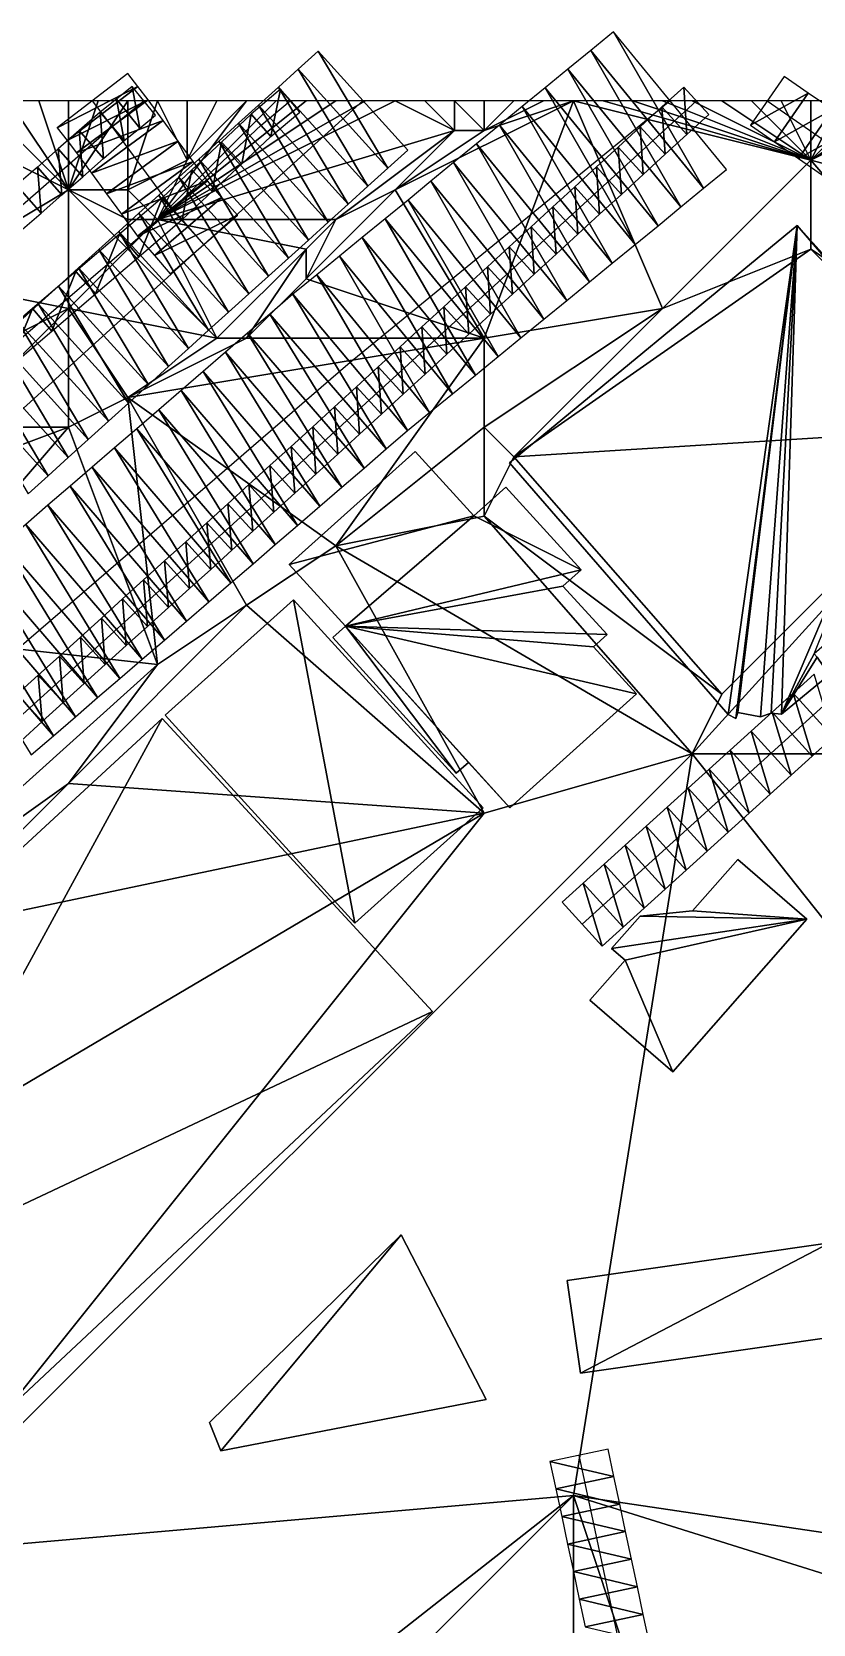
# Model space of a CAD drawing. Header units: metres. Extents: x -1103 to 901, y -902 to 905.
# Drawn here: x -788.5 to -735.9, y 797.3 to 904.6 of the extents above; entities that cross this region are included whole.
import ezdxf

# ---------------------------------------------------------------- set-up
doc = ezdxf.new("R2010")
doc.units = ezdxf.units.M
for name, color, linetype in [('OSM_BUILDING_FOOTPRINTS', 7, 'CONTINUOUS'), ('OSM_BUILDING_ROOFS', 1, 'CONTINUOUS'), ('OSM_BUILDING_WALLS', 8, 'CONTINUOUS'), ('OSM_PATH_AXES', 30, 'CONTINUOUS'), ('OSM_PATH_SURFACE', 30, 'CONTINUOUS'), ('OSM_ROAD_AXES', 2, 'CONTINUOUS'), ('OSM_ROAD_SURFACE', 9, 'CONTINUOUS'), ('OSM_TERRAIN', 3, 'CONTINUOUS'), ('OSM_WATER_SURFACE', 5, 'CONTINUOUS'), ('OSM_WATERWAYS', 5, 'CONTINUOUS')]:
    doc.layers.add(name, color=color, linetype=linetype)

msp = doc.modelspace()

# ---------------------------------------------------------------- linework, layer by layer
at = {"layer": 'OSM_BUILDING_FOOTPRINTS'}
for points in [[(-756.3, 875.61, 11.32), (-736.92, 891.59, 11.32), (-734.4, 888.79, 11.32), (-732.92, 888.54, 11.32), (-727.36, 882.17, 11.32), (-728.25, 881.49, 11.32), (-724.26, 877.15, 11.32), (-724.5, 876.71, 11.32), (-724.77, 870.24, 11.32), (-727.67, 867.31, 11.32), (-727.81, 867.57, 11.32), (-730.48, 865.39, 11.32), (-731.15, 866.37, 11.32), (-731.34, 866.59, 11.32), (-735.78, 862.72, 11.32), (-735.59, 862.5, 11.32), (-734.77, 861.31, 11.32), (-737.98, 858.66, 11.32), (-738.68, 858.74, 11.32), (-739.39, 858.48, 11.32), (-740.93, 858.78, 11.32), (-741.05, 858.38, 11.32), (-741.58, 858.64, 11.32), (-756.3, 875.61, 11.32)], [(-767.35, 864.6, 11.64), (-771.13, 868.75, 11.64), (-762.65, 876.36, 11.64), (-758.7, 872.02, 11.64), (-756.55, 873.95, 11.64), (-751.48, 868.39, 11.64), (-752.7, 867.28, 11.64), (-749.73, 864.03, 11.64), (-750.65, 863.2, 11.64), (-747.75, 860.03, 11.64), (-756.28, 852.34, 11.64), (-759.07, 855.4, 11.64), (-759.88, 854.68, 11.64), (-768.2, 863.82, 11.64), (-767.35, 864.6, 11.64)], [(-779.48, 858.6, 12.37), (-770.84, 866.37, 12.37), (-758.08, 852.34, 12.37), (-766.71, 844.58, 12.37), (-779.48, 858.6, 12.37)], [(-800.73, 812.29, 12.24), (-800.45, 820.25, 12.24), (-800.45, 828.08, 12.24), (-800.21, 835.28, 12.24), (-799.56, 838.39, 12.24), (-798.06, 841.42, 12.24), (-779.69, 858.37, 12.24), (-761.49, 838.62, 12.24), (-795.51, 806.74, 12.24), (-800.73, 812.29, 12.24)], [(-750.88, 839.39, 11.99), (-748.52, 842.08, 11.99), (-749.43, 842.87, 11.99), (-747.51, 845.06, 11.99), (-743.97, 845.41, 11.99), (-740.92, 848.87, 11.99), (-736.27, 844.84, 11.99), (-745.3, 834.55, 11.99), (-750.88, 839.39, 11.99)], [(-776.5, 810.93, 12), (-763.59, 823.57, 12), (-757.88, 812.49, 12), (-775.74, 809.01, 12), (-776.5, 810.93, 12)], [(-752.42, 820.49, 12), (-734.74, 823.03, 12), (-733.84, 816.79, 12), (-751.51, 814.26, 12), (-752.42, 820.49, 12)]]:
    msp.add_polyline3d(points, close=True, dxfattribs=at)
at = {"layer": 'OSM_BUILDING_ROOFS'}
for points in [[(-736.92, 891.59, 29.32), (-756.3, 875.61, 29.32), (-741.58, 858.64, 29.32)], [(-736.92, 891.59, 29.32), (-741.58, 858.64, 29.32), (-741.05, 858.38, 29.32)], [(-736.92, 891.59, 29.32), (-741.05, 858.38, 29.32), (-740.93, 858.78, 29.32)], [(-736.92, 891.59, 29.32), (-740.93, 858.78, 29.32), (-739.39, 858.48, 29.32)], [(-736.92, 891.59, 29.32), (-739.39, 858.48, 29.32), (-738.68, 858.74, 29.32)], [(-736.92, 891.59, 29.32), (-738.68, 858.74, 29.32), (-737.98, 858.66, 29.32)], [(-728.25, 881.49, 29.32), (-736.92, 891.59, 29.32), (-737.98, 858.66, 29.32)], [(-728.25, 881.49, 29.32), (-734.4, 888.79, 29.32), (-736.92, 891.59, 29.32)], [(-728.25, 881.49, 29.32), (-737.98, 858.66, 29.32), (-735.78, 862.72, 29.32)], [(-758.7, 872.02, 20.04), (-762.65, 876.36, 20.04), (-771.13, 868.75, 20.04)], [(-751.48, 868.39, 20.04), (-756.55, 873.95, 20.04), (-758.7, 872.02, 20.04)], [(-758.7, 872.02, 20.04), (-771.13, 868.75, 20.04), (-767.35, 864.6, 20.04)], [(-758.7, 872.02, 20.04), (-767.35, 864.6, 20.04), (-751.48, 868.39, 20.04)], [(-767.35, 864.6, 20.04), (-752.7, 867.28, 20.04), (-751.48, 868.39, 20.04)], [(-767.35, 864.6, 20.04), (-749.73, 864.03, 20.04), (-752.7, 867.28, 20.04)], [(-770.84, 866.37, 17.57), (-779.48, 858.6, 17.57), (-766.71, 844.58, 17.57)], [(-770.84, 866.37, 17.57), (-766.71, 844.58, 17.57), (-758.08, 852.34, 17.57)], [(-767.35, 864.6, 20.04), (-768.2, 863.82, 20.04), (-759.88, 854.68, 20.04)], [(-767.35, 864.6, 20.04), (-759.88, 854.68, 20.04), (-759.07, 855.4, 20.04)], [(-767.35, 864.6, 20.04), (-759.07, 855.4, 20.04), (-756.28, 852.34, 20.04)], [(-767.35, 864.6, 20.04), (-756.28, 852.34, 20.04), (-747.75, 860.03, 20.04)], [(-767.35, 864.6, 20.04), (-747.75, 860.03, 20.04), (-750.65, 863.2, 20.04)], [(-767.35, 864.6, 20.04), (-750.65, 863.2, 20.04), (-749.73, 864.03, 20.04)], [(-737.98, 858.66, 29.32), (-735.59, 862.5, 29.32), (-735.78, 862.72, 29.32)], [(-737.98, 858.66, 29.32), (-734.77, 861.31, 29.32), (-735.59, 862.5, 29.32)], [(-800.45, 820.25, 36.64), (-761.49, 838.62, 36.64), (-779.69, 858.37, 36.64)], [(-800.45, 820.25, 36.64), (-779.69, 858.37, 36.64), (-798.06, 841.42, 36.64)], [(-736.27, 844.84, 17.19), (-740.92, 848.87, 17.19), (-743.97, 845.41, 17.19)], [(-736.27, 844.84, 17.19), (-747.51, 845.06, 17.19), (-749.43, 842.87, 17.19)], [(-736.27, 844.84, 17.19), (-749.43, 842.87, 17.19), (-748.52, 842.08, 17.19)], [(-748.52, 842.08, 17.19), (-745.3, 834.55, 17.19), (-736.27, 844.84, 17.19)], [(-736.27, 844.84, 17.19), (-743.97, 845.41, 17.19), (-747.51, 845.06, 17.19)], [(-748.52, 842.08, 17.19), (-750.88, 839.39, 17.19), (-745.3, 834.55, 17.19)], [(-800.45, 820.25, 36.64), (-795.51, 806.74, 36.64), (-761.49, 838.62, 36.64)], [(-763.59, 823.57, 22), (-776.5, 810.93, 22), (-775.74, 809.01, 22)], [(-763.59, 823.57, 22), (-775.74, 809.01, 22), (-757.88, 812.49, 22)], [(-734.74, 823.03, 30), (-752.42, 820.49, 30), (-751.51, 814.26, 30)], [(-734.74, 823.03, 30), (-751.51, 814.26, 30), (-733.84, 816.79, 30)]]:
    msp.add_3dface(points, dxfattribs=at)
at = {"layer": 'OSM_BUILDING_WALLS'}
for points in [[(-736.92, 891.59, 11.32), (-756.3, 875.61, 11.32), (-756.3, 875.61, 29.32)], [(-736.92, 891.59, 11.32), (-756.3, 875.61, 29.32), (-736.92, 891.59, 29.32)], [(-734.4, 888.79, 11.32), (-736.92, 891.59, 11.32), (-736.92, 891.59, 29.32)], [(-734.4, 888.79, 11.32), (-736.92, 891.59, 29.32), (-734.4, 888.79, 29.32)], [(-762.65, 876.36, 11.64), (-771.13, 868.75, 11.64), (-771.13, 868.75, 20.04)], [(-762.65, 876.36, 11.64), (-771.13, 868.75, 20.04), (-762.65, 876.36, 20.04)], [(-758.7, 872.02, 11.64), (-762.65, 876.36, 11.64), (-762.65, 876.36, 20.04)], [(-758.7, 872.02, 11.64), (-762.65, 876.36, 20.04), (-758.7, 872.02, 20.04)], [(-756.3, 875.61, 11.32), (-741.58, 858.64, 11.32), (-741.58, 858.64, 29.32)], [(-756.3, 875.61, 11.32), (-741.58, 858.64, 29.32), (-756.3, 875.61, 29.32)], [(-756.55, 873.95, 11.64), (-758.7, 872.02, 11.64), (-758.7, 872.02, 20.04)], [(-756.55, 873.95, 11.64), (-758.7, 872.02, 20.04), (-756.55, 873.95, 20.04)], [(-751.48, 868.39, 11.64), (-756.55, 873.95, 11.64), (-756.55, 873.95, 20.04)], [(-751.48, 868.39, 11.64), (-756.55, 873.95, 20.04), (-751.48, 868.39, 20.04)], [(-771.13, 868.75, 11.64), (-767.35, 864.6, 11.64), (-767.35, 864.6, 20.04)], [(-771.13, 868.75, 11.64), (-767.35, 864.6, 20.04), (-771.13, 868.75, 20.04)], [(-752.7, 867.28, 11.64), (-751.48, 868.39, 11.64), (-751.48, 868.39, 20.04)], [(-752.7, 867.28, 11.64), (-751.48, 868.39, 20.04), (-752.7, 867.28, 20.04)], [(-749.73, 864.03, 11.64), (-752.7, 867.28, 11.64), (-752.7, 867.28, 20.04)], [(-749.73, 864.03, 11.64), (-752.7, 867.28, 20.04), (-749.73, 864.03, 20.04)], [(-770.84, 866.37, 12.37), (-779.48, 858.6, 12.37), (-779.48, 858.6, 17.57)], [(-770.84, 866.37, 12.37), (-779.48, 858.6, 17.57), (-770.84, 866.37, 17.57)], [(-758.08, 852.34, 12.37), (-770.84, 866.37, 12.37), (-770.84, 866.37, 17.57)], [(-758.08, 852.34, 12.37), (-770.84, 866.37, 17.57), (-758.08, 852.34, 17.57)], [(-767.35, 864.6, 11.64), (-768.2, 863.82, 11.64), (-768.2, 863.82, 20.04)], [(-767.35, 864.6, 11.64), (-768.2, 863.82, 20.04), (-767.35, 864.6, 20.04)], [(-768.2, 863.82, 11.64), (-759.88, 854.68, 11.64), (-759.88, 854.68, 20.04)], [(-768.2, 863.82, 11.64), (-759.88, 854.68, 20.04), (-768.2, 863.82, 20.04)], [(-750.65, 863.2, 11.64), (-749.73, 864.03, 11.64), (-749.73, 864.03, 20.04)], [(-750.65, 863.2, 11.64), (-749.73, 864.03, 20.04), (-750.65, 863.2, 20.04)], [(-747.75, 860.03, 11.64), (-750.65, 863.2, 11.64), (-750.65, 863.2, 20.04)], [(-747.75, 860.03, 11.64), (-750.65, 863.2, 20.04), (-747.75, 860.03, 20.04)], [(-737.98, 858.66, 11.32), (-734.77, 861.31, 11.32), (-734.77, 861.31, 29.32)], [(-737.98, 858.66, 11.32), (-734.77, 861.31, 29.32), (-737.98, 858.66, 29.32)], [(-756.28, 852.34, 11.64), (-747.75, 860.03, 11.64), (-747.75, 860.03, 20.04)], [(-756.28, 852.34, 11.64), (-747.75, 860.03, 20.04), (-756.28, 852.34, 20.04)], [(-779.48, 858.6, 12.37), (-766.71, 844.58, 12.37), (-766.71, 844.58, 17.57)], [(-779.48, 858.6, 12.37), (-766.71, 844.58, 17.57), (-779.48, 858.6, 17.57)], [(-741.58, 858.64, 11.32), (-741.05, 858.38, 11.32), (-741.05, 858.38, 29.32)], [(-741.58, 858.64, 11.32), (-741.05, 858.38, 29.32), (-741.58, 858.64, 29.32)], [(-741.05, 858.38, 11.32), (-740.93, 858.78, 11.32), (-740.93, 858.78, 29.32)], [(-741.05, 858.38, 11.32), (-740.93, 858.78, 29.32), (-741.05, 858.38, 29.32)], [(-740.93, 858.78, 11.32), (-739.39, 858.48, 11.32), (-739.39, 858.48, 29.32)], [(-740.93, 858.78, 11.32), (-739.39, 858.48, 29.32), (-740.93, 858.78, 29.32)], [(-739.39, 858.48, 11.32), (-738.68, 858.74, 11.32), (-738.68, 858.74, 29.32)], [(-739.39, 858.48, 11.32), (-738.68, 858.74, 29.32), (-739.39, 858.48, 29.32)], [(-738.68, 858.74, 11.32), (-737.98, 858.66, 11.32), (-737.98, 858.66, 29.32)], [(-738.68, 858.74, 11.32), (-737.98, 858.66, 29.32), (-738.68, 858.74, 29.32)], [(-779.69, 858.37, 12.24), (-798.06, 841.42, 12.24), (-798.06, 841.42, 36.64)], [(-779.69, 858.37, 12.24), (-798.06, 841.42, 36.64), (-779.69, 858.37, 36.64)], [(-761.49, 838.62, 12.24), (-779.69, 858.37, 12.24), (-779.69, 858.37, 36.64)], [(-761.49, 838.62, 12.24), (-779.69, 858.37, 36.64), (-761.49, 838.62, 36.64)], [(-759.88, 854.68, 11.64), (-759.07, 855.4, 11.64), (-759.07, 855.4, 20.04)], [(-759.88, 854.68, 11.64), (-759.07, 855.4, 20.04), (-759.88, 854.68, 20.04)], [(-759.07, 855.4, 11.64), (-756.28, 852.34, 11.64), (-756.28, 852.34, 20.04)], [(-759.07, 855.4, 11.64), (-756.28, 852.34, 20.04), (-759.07, 855.4, 20.04)], [(-766.71, 844.58, 12.37), (-758.08, 852.34, 12.37), (-758.08, 852.34, 17.57)], [(-766.71, 844.58, 12.37), (-758.08, 852.34, 17.57), (-766.71, 844.58, 17.57)], [(-740.92, 848.87, 11.99), (-743.97, 845.41, 11.99), (-743.97, 845.41, 17.19)], [(-740.92, 848.87, 11.99), (-743.97, 845.41, 17.19), (-740.92, 848.87, 17.19)], [(-736.27, 844.84, 11.99), (-740.92, 848.87, 11.99), (-740.92, 848.87, 17.19)], [(-736.27, 844.84, 11.99), (-740.92, 848.87, 17.19), (-736.27, 844.84, 17.19)], [(-747.51, 845.06, 11.99), (-749.43, 842.87, 11.99), (-749.43, 842.87, 17.19)], [(-747.51, 845.06, 11.99), (-749.43, 842.87, 17.19), (-747.51, 845.06, 17.19)], [(-743.97, 845.41, 11.99), (-747.51, 845.06, 11.99), (-747.51, 845.06, 17.19)], [(-743.97, 845.41, 11.99), (-747.51, 845.06, 17.19), (-743.97, 845.41, 17.19)], [(-745.3, 834.55, 11.99), (-736.27, 844.84, 11.99), (-736.27, 844.84, 17.19)], [(-745.3, 834.55, 11.99), (-736.27, 844.84, 17.19), (-745.3, 834.55, 17.19)], [(-749.43, 842.87, 11.99), (-748.52, 842.08, 11.99), (-748.52, 842.08, 17.19)], [(-749.43, 842.87, 11.99), (-748.52, 842.08, 17.19), (-749.43, 842.87, 17.19)], [(-748.52, 842.08, 11.99), (-750.88, 839.39, 11.99), (-750.88, 839.39, 17.19)], [(-748.52, 842.08, 11.99), (-750.88, 839.39, 17.19), (-748.52, 842.08, 17.19)], [(-750.88, 839.39, 11.99), (-745.3, 834.55, 11.99), (-745.3, 834.55, 17.19)], [(-750.88, 839.39, 11.99), (-745.3, 834.55, 17.19), (-750.88, 839.39, 17.19)], [(-795.51, 806.74, 12.24), (-761.49, 838.62, 12.24), (-761.49, 838.62, 36.64)], [(-795.51, 806.74, 12.24), (-761.49, 838.62, 36.64), (-795.51, 806.74, 36.64)], [(-763.59, 823.57, 12), (-776.5, 810.93, 12), (-776.5, 810.93, 22)], [(-763.59, 823.57, 12), (-776.5, 810.93, 22), (-763.59, 823.57, 22)], [(-757.88, 812.49, 12), (-763.59, 823.57, 12), (-763.59, 823.57, 22)], [(-757.88, 812.49, 12), (-763.59, 823.57, 22), (-757.88, 812.49, 22)], [(-734.74, 823.03, 12), (-752.42, 820.49, 12), (-752.42, 820.49, 30)], [(-734.74, 823.03, 12), (-752.42, 820.49, 30), (-734.74, 823.03, 30)], [(-752.42, 820.49, 12), (-751.51, 814.26, 12), (-751.51, 814.26, 30)], [(-752.42, 820.49, 12), (-751.51, 814.26, 30), (-752.42, 820.49, 30)], [(-751.51, 814.26, 12), (-733.84, 816.79, 12), (-733.84, 816.79, 30)], [(-751.51, 814.26, 12), (-733.84, 816.79, 30), (-751.51, 814.26, 30)], [(-775.74, 809.01, 12), (-757.88, 812.49, 12), (-757.88, 812.49, 22)], [(-775.74, 809.01, 12), (-757.88, 812.49, 22), (-775.74, 809.01, 22)], [(-776.5, 810.93, 12), (-775.74, 809.01, 12), (-775.74, 809.01, 22)], [(-776.5, 810.93, 12), (-775.74, 809.01, 22), (-776.5, 810.93, 22)]]:
    msp.add_3dface(points, dxfattribs=at)
at = {"layer": 'OSM_PATH_AXES'}
for points in [[(-1100, 614.44, 14.43), (-1087.27, 623.61, 14.31), (-1078.06, 633.14, 14.56), (-1067.96, 642.25, 14.86), (-1048.15, 660.01, 15.18), (-1040.81, 665.82, 15.15), (-1016.96, 682.47, 14.85), (-1002.16, 695.62, 14.02), (-995.63, 701.9, 13.61), (-969.5, 727.15, 13.25), (-939.92, 752.34, 10.6), (-928.65, 761.14, 10.91), (-915.76, 773.53, 11), (-914.13, 779.29, 10.93), (-896.64, 795.27, 11.32), (-876.47, 815.8, 12.38), (-862.91, 828.54, 13.58), (-847.42, 841.43, 15.19), (-839.46, 849.27, 16), (-824.37, 862.64, 16.44), (-797.88, 885.36, 14.19), (-795.68, 887.24, 13.98), (-783.05, 898.27, 13.14), (-780.91, 900, 13.04)], [(-743.72, 900, 12.99), (-770.17, 875.77, 14), (-799.96, 848.82, 15.24), (-811.13, 840.22, 15.72), (-815.31, 832.91, 15.65), (-819.46, 824.22, 15.06), (-825.23, 819.8, 14.91), (-831.4, 812.95, 14.45), (-845.77, 805.74, 13.5), (-848.54, 803.51, 13.34), (-863.04, 791.82, 13.15), (-891.73, 764.8, 12.96), (-936.2, 727.02, 12.64), (-966.52, 700.15, 13.97), (-1004.09, 667.68, 15.85), (-1037.67, 636.68, 14.52), (-1061.02, 615.32, 13.86), (-1079.25, 598.53, 13.84), (-1081.38, 596.96, 13.86), (-1100, 583.18, 13.33)]]:
    msp.add_polyline3d(points, dxfattribs=at)
at = {"layer": 'OSM_PATH_SURFACE'}
for points in [[(-781.19, 898.16, 13.12), (-781.7, 900.97, 13.2), (-782.77, 900.11, 13.23)], [(-781.19, 898.16, 13.12), (-780.13, 899.03, 13.11), (-781.7, 900.97, 13.2)], [(-744.57, 900.92, 13.08), (-746.04, 899.58, 13.07), (-744.35, 897.73, 13.1)], [(-744.57, 900.92, 13.08), (-744.35, 897.73, 13.1), (-742.88, 899.08, 13.07)], [(-783.63, 896.1, 13.27), (-783.86, 899.23, 13.18), (-785.27, 897.99, 13.24)], [(-782.24, 897.32, 13.16), (-782.77, 900.11, 13.23), (-783.86, 899.23, 13.18)], [(-783.63, 896.1, 13.27), (-782.24, 897.32, 13.16), (-783.86, 899.23, 13.18)], [(-782.24, 897.32, 13.16), (-781.19, 898.16, 13.12), (-782.77, 900.11, 13.23)], [(-746.04, 899.58, 13.07), (-747.51, 898.23, 13.12), (-745.82, 896.39, 13.16)], [(-746.04, 899.58, 13.07), (-745.82, 896.39, 13.16), (-744.35, 897.73, 13.1)], [(-747.51, 898.23, 13.12), (-748.98, 896.88, 13.18), (-747.29, 895.04, 13.22)], [(-747.51, 898.23, 13.12), (-747.29, 895.04, 13.22), (-745.82, 896.39, 13.16)], [(-785.03, 894.88, 13.38), (-785.27, 897.99, 13.24), (-786.68, 896.76, 13.29)], [(-785.03, 894.88, 13.38), (-783.63, 896.1, 13.27), (-785.27, 897.99, 13.24)], [(-786.44, 893.65, 13.49), (-786.68, 896.76, 13.29), (-788.08, 895.53, 13.4)], [(-786.44, 893.65, 13.49), (-785.03, 894.88, 13.38), (-786.68, 896.76, 13.29)], [(-748.98, 896.88, 13.18), (-750.45, 895.54, 13.24), (-748.76, 893.69, 13.28)], [(-748.98, 896.88, 13.18), (-748.76, 893.69, 13.28), (-747.29, 895.04, 13.22)], [(-787.84, 892.42, 13.61), (-788.08, 895.53, 13.4), (-789.49, 894.31, 13.55)], [(-787.84, 892.42, 13.61), (-786.44, 893.65, 13.49), (-788.08, 895.53, 13.4)], [(-750.45, 895.54, 13.24), (-751.91, 894.19, 13.27), (-750.23, 892.35, 13.32)], [(-750.45, 895.54, 13.24), (-750.23, 892.35, 13.32), (-748.76, 893.69, 13.28)], [(-789.24, 891.2, 13.74), (-787.84, 892.42, 13.61), (-789.49, 894.31, 13.55)], [(-751.91, 894.19, 13.27), (-753.38, 892.84, 13.31), (-751.69, 891, 13.36)], [(-751.91, 894.19, 13.27), (-751.69, 891, 13.36), (-750.23, 892.35, 13.32)], [(-753.38, 892.84, 13.31), (-754.85, 891.5, 13.35), (-753.16, 889.65, 13.39)], [(-753.38, 892.84, 13.31), (-753.16, 889.65, 13.39), (-751.69, 891, 13.36)], [(-754.85, 891.5, 13.35), (-756.32, 890.15, 13.4), (-754.63, 888.31, 13.43)], [(-754.85, 891.5, 13.35), (-754.63, 888.31, 13.43), (-753.16, 889.65, 13.39)], [(-756.32, 890.15, 13.4), (-757.79, 888.8, 13.46), (-756.1, 886.96, 13.46)], [(-756.32, 890.15, 13.4), (-756.1, 886.96, 13.46), (-754.63, 888.31, 13.43)], [(-757.79, 888.8, 13.46), (-759.26, 887.46, 13.52), (-757.57, 885.62, 13.51)], [(-757.79, 888.8, 13.46), (-757.57, 885.62, 13.51), (-756.1, 886.96, 13.46)], [(-759.26, 887.46, 13.52), (-760.73, 886.11, 13.6), (-759.04, 884.27, 13.58)], [(-759.26, 887.46, 13.52), (-759.04, 884.27, 13.58), (-757.57, 885.62, 13.51)], [(-760.73, 886.11, 13.6), (-762.2, 884.77, 13.68), (-760.51, 882.92, 13.64)], [(-760.73, 886.11, 13.6), (-760.51, 882.92, 13.64), (-759.04, 884.27, 13.58)], [(-762.2, 884.77, 13.68), (-763.67, 883.42, 13.73), (-761.98, 881.58, 13.71)], [(-762.2, 884.77, 13.68), (-761.98, 881.58, 13.71), (-760.51, 882.92, 13.64)], [(-763.67, 883.42, 13.73), (-765.14, 882.07, 13.79), (-763.45, 880.23, 13.79)], [(-763.67, 883.42, 13.73), (-763.45, 880.23, 13.79), (-761.98, 881.58, 13.71)], [(-765.14, 882.07, 13.79), (-766.61, 880.73, 13.86), (-764.92, 878.88, 13.86)], [(-765.14, 882.07, 13.79), (-764.92, 878.88, 13.86), (-763.45, 880.23, 13.79)], [(-766.61, 880.73, 13.86), (-768.08, 879.38, 13.94), (-766.39, 877.54, 13.93)], [(-766.61, 880.73, 13.86), (-766.39, 877.54, 13.93), (-764.92, 878.88, 13.86)], [(-768.08, 879.38, 13.94), (-769.54, 878.03, 14.01), (-767.86, 876.19, 14)], [(-768.08, 879.38, 13.94), (-767.86, 876.19, 14), (-766.39, 877.54, 13.93)], [(-769.54, 878.03, 14.01), (-771.01, 876.69, 14.08), (-769.33, 874.84, 14.08)], [(-769.54, 878.03, 14.01), (-769.33, 874.84, 14.08), (-767.86, 876.19, 14)], [(-771.01, 876.69, 14.08), (-772.43, 875.41, 14.15), (-770.75, 873.56, 14.15)], [(-771.01, 876.69, 14.08), (-770.75, 873.56, 14.15), (-769.33, 874.84, 14.08)], [(-772.43, 875.41, 14.15), (-773.85, 874.13, 14.22), (-772.17, 872.27, 14.23)], [(-772.43, 875.41, 14.15), (-772.17, 872.27, 14.23), (-770.75, 873.56, 14.15)], [(-773.85, 874.13, 14.22), (-775.26, 872.84, 14.35), (-773.59, 870.99, 14.36)], [(-773.85, 874.13, 14.22), (-773.59, 870.99, 14.36), (-772.17, 872.27, 14.23)], [(-775.26, 872.84, 14.35), (-776.68, 871.56, 14.47), (-775, 869.71, 14.48)], [(-775.26, 872.84, 14.35), (-775, 869.71, 14.48), (-773.59, 870.99, 14.36)], [(-776.68, 871.56, 14.47), (-778.1, 870.28, 14.55), (-776.42, 868.42, 14.58)], [(-776.68, 871.56, 14.47), (-776.42, 868.42, 14.58), (-775, 869.71, 14.48)], [(-778.1, 870.28, 14.55), (-779.52, 868.99, 14.62), (-777.84, 867.14, 14.65)], [(-778.1, 870.28, 14.55), (-777.84, 867.14, 14.65), (-776.42, 868.42, 14.58)], [(-779.52, 868.99, 14.62), (-780.94, 867.71, 14.72), (-779.26, 865.86, 14.72)], [(-779.52, 868.99, 14.62), (-779.26, 865.86, 14.72), (-777.84, 867.14, 14.65)], [(-780.94, 867.71, 14.72), (-782.36, 866.43, 14.86), (-780.68, 864.57, 14.82)], [(-780.94, 867.71, 14.72), (-780.68, 864.57, 14.82), (-779.26, 865.86, 14.72)], [(-782.36, 866.43, 14.86), (-783.77, 865.14, 14.89), (-782.1, 863.29, 14.88)], [(-782.36, 866.43, 14.86), (-782.1, 863.29, 14.88), (-780.68, 864.57, 14.82)], [(-783.77, 865.14, 14.89), (-785.19, 863.86, 14.93), (-783.52, 862.01, 14.91)], [(-783.77, 865.14, 14.89), (-783.52, 862.01, 14.91), (-782.1, 863.29, 14.88)], [(-785.19, 863.86, 14.93), (-786.61, 862.58, 14.96), (-784.93, 860.72, 14.95)], [(-785.19, 863.86, 14.93), (-784.93, 860.72, 14.95), (-783.52, 862.01, 14.91)], [(-786.61, 862.58, 14.96), (-788.03, 861.29, 14.99), (-786.35, 859.44, 14.99)], [(-786.61, 862.58, 14.96), (-786.35, 859.44, 14.99), (-784.93, 860.72, 14.95)], [(-788.03, 861.29, 14.99), (-789.45, 860.01, 15.03), (-787.77, 858.16, 15.02)], [(-788.03, 861.29, 14.99), (-787.77, 858.16, 15.02), (-786.35, 859.44, 14.99)], [(-789.45, 860.01, 15.03), (-789.19, 856.87, 15.06), (-787.77, 858.16, 15.02)]]:
    msp.add_3dface(points, dxfattribs=at)
at = {"layer": 'OSM_ROAD_AXES'}
for points in [[(-838.65, 834.49, 15.4), (-832.53, 839.8, 15.59), (-791.74, 876.83, 14.91), (-776.88, 890.31, 13.62), (-766.17, 900, 13.07)], [(-745.49, 900, 12.99), (-767.02, 882.37, 13.76), (-808.87, 846.28, 15.69), (-831.55, 826.73, 15.38)], [(-776.88, 890.31, 13.62), (-778.99, 892.74, 13.66), (-783.05, 898.27, 13.14), (-784.37, 900, 13.05)], [(-738.94, 900, 12.98), (-729.23, 893.26, 12.95), (-718.43, 879.5, 12.93), (-718.45, 873.87, 12.99), (-721.25, 868.37, 13.13), (-733.03, 861.16, 13.74), (-751.41, 844.51, 13.95)], [(-744.09, 773.45, 12.1), (-751.62, 808.73, 13.86)]]:
    msp.add_polyline3d(points, dxfattribs=at)
at = {"layer": 'OSM_ROAD_SURFACE'}
for points in [[(-749.29, 904.64, 13.06), (-750.83, 903.38, 13.07), (-743.23, 894.1, 13.17)], [(-749.29, 904.64, 13.06), (-743.23, 894.1, 13.17), (-741.69, 895.36, 13.11)], [(-764.49, 895.45, 13.18), (-769.19, 903.34, 13.21), (-770.52, 902.13, 13.25)], [(-764.49, 895.45, 13.18), (-763.15, 896.66, 13.16), (-769.19, 903.34, 13.21)], [(-750.83, 903.38, 13.07), (-752.37, 902.12, 13.08), (-744.76, 892.84, 13.23)], [(-750.83, 903.38, 13.07), (-744.76, 892.84, 13.23), (-743.23, 894.1, 13.17)], [(-781.33, 900.96, 13.14), (-781.99, 901.83, 13.15), (-786.75, 898.17, 13.19)], [(-765.83, 894.24, 13.21), (-770.52, 902.13, 13.25), (-771.86, 900.91, 13.29)], [(-765.83, 894.24, 13.21), (-764.49, 895.45, 13.18), (-770.52, 902.13, 13.25)], [(-752.37, 902.12, 13.08), (-753.9, 900.86, 13.1), (-746.3, 891.58, 13.29)], [(-752.37, 902.12, 13.08), (-746.3, 891.58, 13.29), (-744.76, 892.84, 13.23)], [(-740.08, 898.36, 13.03), (-736.18, 900.52, 13.02), (-737.8, 901.64, 13.03)], [(-781.33, 900.96, 13.14), (-786.75, 898.17, 13.19), (-786.09, 897.31, 13.24)], [(-780.64, 900.07, 13.14), (-781.33, 900.96, 13.14), (-786.09, 897.31, 13.24)], [(-767.16, 893.03, 13.24), (-771.86, 900.91, 13.29), (-773.2, 899.7, 13.18)], [(-767.16, 893.03, 13.24), (-765.83, 894.24, 13.21), (-771.86, 900.91, 13.29)], [(-753.9, 900.86, 13.1), (-755.44, 899.61, 13.18), (-747.84, 890.32, 13.35)], [(-753.9, 900.86, 13.1), (-747.84, 890.32, 13.35), (-746.3, 891.58, 13.29)], [(-740.08, 898.36, 13.03), (-738.46, 897.23, 13.03), (-736.18, 900.52, 13.02)], [(-738.46, 897.23, 13.03), (-734.56, 899.4, 13.01), (-736.18, 900.52, 13.02)], [(-780.64, 900.07, 13.14), (-786.09, 897.31, 13.24), (-785.45, 896.48, 13.29)], [(-779.62, 898.66, 13.08), (-780.64, 900.07, 13.14), (-785.45, 896.48, 13.29)], [(-768.5, 891.82, 13.28), (-773.2, 899.7, 13.18), (-774.54, 898.49, 13.26)], [(-768.5, 891.82, 13.28), (-767.16, 893.03, 13.24), (-773.2, 899.7, 13.18)], [(-755.44, 899.61, 13.18), (-756.98, 898.35, 13.27), (-749.38, 889.06, 13.38)], [(-755.44, 899.61, 13.18), (-749.38, 889.06, 13.38), (-747.84, 890.32, 13.35)], [(-738.46, 897.23, 13.03), (-736.84, 896.11, 13.03), (-734.56, 899.4, 13.01)], [(-736.84, 896.11, 13.03), (-732.94, 898.27, 12.98), (-734.56, 899.4, 13.01)], [(-779.62, 898.66, 13.08), (-785.45, 896.48, 13.29), (-784.45, 895.12, 13.3)], [(-778.6, 897.28, 13.1), (-779.62, 898.66, 13.08), (-784.45, 895.12, 13.3)], [(-769.84, 890.61, 13.35), (-774.54, 898.49, 13.26), (-775.88, 897.28, 13.35)], [(-769.84, 890.61, 13.35), (-768.5, 891.82, 13.28), (-774.54, 898.49, 13.26)], [(-756.98, 898.35, 13.27), (-758.52, 897.09, 13.31), (-750.91, 887.8, 13.41)], [(-756.98, 898.35, 13.27), (-750.91, 887.8, 13.41), (-749.38, 889.06, 13.38)], [(-736.84, 896.11, 13.03), (-735.22, 894.99, 13.03), (-732.94, 898.27, 12.98)], [(-778.6, 897.28, 13.1), (-784.45, 895.12, 13.3), (-783.44, 893.73, 13.23)], [(-777.59, 895.9, 13.29), (-778.6, 897.28, 13.1), (-783.44, 893.73, 13.23)], [(-771.18, 889.39, 13.43), (-775.88, 897.28, 13.35), (-777.22, 896.07, 13.35)], [(-771.18, 889.39, 13.43), (-769.84, 890.61, 13.35), (-775.88, 897.28, 13.35)], [(-758.52, 897.09, 13.31), (-760.06, 895.83, 13.37), (-752.45, 886.54, 13.45)], [(-758.52, 897.09, 13.31), (-752.45, 886.54, 13.45), (-750.91, 887.8, 13.41)], [(-772.52, 888.18, 13.52), (-777.22, 896.07, 13.35), (-778.56, 894.86, 13.31)], [(-772.52, 888.18, 13.52), (-771.18, 889.39, 13.43), (-777.22, 896.07, 13.35)], [(-777.59, 895.9, 13.29), (-783.44, 893.73, 13.23), (-782.42, 892.35, 13.15)], [(-776.64, 894.61, 13.57), (-777.59, 895.9, 13.29), (-782.42, 892.35, 13.15)], [(-760.06, 895.83, 13.37), (-761.59, 894.57, 13.43), (-753.99, 885.28, 13.48)], [(-760.06, 895.83, 13.37), (-753.99, 885.28, 13.48), (-752.45, 886.54, 13.45)], [(-776.64, 894.61, 13.57), (-782.42, 892.35, 13.15), (-781.34, 890.87, 13.76)], [(-775.67, 893.49, 13.6), (-776.64, 894.61, 13.57), (-781.34, 890.87, 13.76)], [(-773.86, 886.98, 13.62), (-778.56, 894.86, 13.31), (-779.9, 893.64, 13.42)], [(-773.86, 886.98, 13.62), (-772.52, 888.18, 13.52), (-778.56, 894.86, 13.31)], [(-761.59, 894.57, 13.43), (-763.13, 893.31, 13.49), (-755.53, 884.02, 13.53)], [(-761.59, 894.57, 13.43), (-755.53, 884.02, 13.53), (-753.99, 885.28, 13.48)], [(-775.67, 893.49, 13.6), (-781.34, 890.87, 13.76), (-780.2, 889.56, 13.82)], [(-775.21, 885.75, 13.71), (-779.9, 893.64, 13.42), (-781.25, 892.42, 13.36)], [(-774.61, 892.28, 13.54), (-775.67, 893.49, 13.6), (-780.2, 889.56, 13.82)], [(-775.21, 885.75, 13.71), (-773.86, 886.98, 13.62), (-779.9, 893.64, 13.42)], [(-763.13, 893.31, 13.49), (-764.67, 892.05, 13.57), (-757.07, 882.76, 13.6)], [(-763.13, 893.31, 13.49), (-757.07, 882.76, 13.6), (-755.53, 884.02, 13.53)], [(-776.56, 884.53, 13.8), (-781.25, 892.42, 13.36), (-782.61, 891.19, 13.59)], [(-776.56, 884.53, 13.8), (-775.21, 885.75, 13.71), (-781.25, 892.42, 13.36)], [(-774.61, 892.28, 13.54), (-780.2, 889.56, 13.82), (-779.14, 888.34, 13.81)], [(-764.67, 892.05, 13.57), (-766.21, 890.79, 13.66), (-758.6, 881.5, 13.65)], [(-764.67, 892.05, 13.57), (-758.6, 881.5, 13.65), (-757.07, 882.76, 13.6)], [(-777.91, 883.3, 13.94), (-782.61, 891.19, 13.59), (-783.96, 889.97, 13.91)], [(-777.91, 883.3, 13.94), (-776.56, 884.53, 13.8), (-782.61, 891.19, 13.59)], [(-766.21, 890.79, 13.66), (-767.75, 889.53, 13.74), (-760.14, 880.25, 13.69)], [(-766.21, 890.79, 13.66), (-760.14, 880.25, 13.69), (-758.6, 881.5, 13.65)], [(-779.26, 882.08, 14.05), (-783.96, 889.97, 13.91), (-785.31, 888.74, 14.07)], [(-779.26, 882.08, 14.05), (-777.91, 883.3, 13.94), (-783.96, 889.97, 13.91)], [(-767.75, 889.53, 13.74), (-769.28, 888.27, 13.83), (-761.68, 878.99, 13.73)], [(-767.75, 889.53, 13.74), (-761.68, 878.99, 13.73), (-760.14, 880.25, 13.69)], [(-780.61, 880.85, 14.2), (-785.31, 888.74, 14.07), (-786.66, 887.51, 14.22)], [(-780.61, 880.85, 14.2), (-779.26, 882.08, 14.05), (-785.31, 888.74, 14.07)], [(-781.96, 879.62, 14.3), (-786.66, 887.51, 14.22), (-788.01, 886.29, 14.34)], [(-781.96, 879.62, 14.3), (-780.61, 880.85, 14.2), (-786.66, 887.51, 14.22)], [(-769.28, 888.27, 13.83), (-770.88, 886.96, 13.91), (-763.16, 877.78, 13.8)], [(-769.28, 888.27, 13.83), (-763.16, 877.78, 13.8), (-761.68, 878.99, 13.73)], [(-770.88, 886.96, 13.91), (-772.43, 885.62, 13.97), (-764.6, 876.54, 13.87)], [(-770.88, 886.96, 13.91), (-764.6, 876.54, 13.87), (-763.16, 877.78, 13.8)], [(-783.31, 878.4, 14.49), (-788.01, 886.29, 14.34), (-789.36, 885.06, 14.38)], [(-783.31, 878.4, 14.49), (-781.96, 879.62, 14.3), (-788.01, 886.29, 14.34)], [(-772.43, 885.62, 13.97), (-773.93, 884.34, 14), (-766.09, 875.25, 13.95)], [(-772.43, 885.62, 13.97), (-766.09, 875.25, 13.95), (-764.6, 876.54, 13.87)], [(-784.66, 877.17, 14.67), (-789.36, 885.06, 14.38), (-790.71, 883.84, 14.42)], [(-784.66, 877.17, 14.67), (-783.31, 878.4, 14.49), (-789.36, 885.06, 14.38)], [(-773.93, 884.34, 14), (-775.42, 883.05, 14.1), (-767.59, 873.96, 14.02)], [(-773.93, 884.34, 14), (-767.59, 873.96, 14.02), (-766.09, 875.25, 13.95)], [(-786.01, 875.95, 14.79), (-790.71, 883.84, 14.42), (-792.06, 882.61, 14.48)], [(-786.01, 875.95, 14.79), (-784.66, 877.17, 14.67), (-790.71, 883.84, 14.42)], [(-787.36, 874.72, 14.83), (-792.06, 882.61, 14.48), (-793.41, 881.39, 14.56)], [(-787.36, 874.72, 14.83), (-786.01, 875.95, 14.79), (-792.06, 882.61, 14.48)], [(-775.42, 883.05, 14.1), (-776.92, 881.76, 14.13), (-769.08, 872.67, 14.09)], [(-775.42, 883.05, 14.1), (-769.08, 872.67, 14.09), (-767.59, 873.96, 14.02)], [(-788.71, 873.5, 14.86), (-787.36, 874.72, 14.83), (-793.41, 881.39, 14.56)], [(-776.92, 881.76, 14.13), (-778.41, 880.47, 14.17), (-770.57, 871.38, 14.17)], [(-776.92, 881.76, 14.13), (-770.57, 871.38, 14.17), (-769.08, 872.67, 14.09)], [(-778.41, 880.47, 14.17), (-779.9, 879.18, 14.25), (-772.07, 870.09, 14.3)], [(-778.41, 880.47, 14.17), (-772.07, 870.09, 14.3), (-770.57, 871.38, 14.17)], [(-779.9, 879.18, 14.25), (-781.4, 877.89, 14.34), (-773.56, 868.8, 14.43)], [(-779.9, 879.18, 14.25), (-773.56, 868.8, 14.43), (-772.07, 870.09, 14.3)], [(-781.4, 877.89, 14.34), (-782.89, 876.6, 14.52), (-775.06, 867.51, 14.55)], [(-781.4, 877.89, 14.34), (-775.06, 867.51, 14.55), (-773.56, 868.8, 14.43)], [(-782.89, 876.6, 14.52), (-784.39, 875.31, 14.72), (-776.55, 866.23, 14.62)], [(-782.89, 876.6, 14.52), (-776.55, 866.23, 14.62), (-775.06, 867.51, 14.55)], [(-784.39, 875.31, 14.72), (-785.88, 874.02, 14.81), (-778.05, 864.94, 14.69)], [(-784.39, 875.31, 14.72), (-778.05, 864.94, 14.69), (-776.55, 866.23, 14.62)], [(-785.88, 874.02, 14.81), (-787.38, 872.74, 14.85), (-779.54, 863.65, 14.77)], [(-785.88, 874.02, 14.81), (-779.54, 863.65, 14.77), (-778.05, 864.94, 14.69)], [(-787.38, 872.74, 14.85), (-788.87, 871.45, 14.88), (-781.04, 862.36, 14.84)], [(-787.38, 872.74, 14.85), (-781.04, 862.36, 14.84), (-779.54, 863.65, 14.77)], [(-788.87, 871.45, 14.88), (-790.37, 870.16, 14.92), (-782.53, 861.07, 14.88)], [(-788.87, 871.45, 14.88), (-782.53, 861.07, 14.88), (-781.04, 862.36, 14.84)], [(-790.37, 870.16, 14.92), (-791.86, 868.87, 14.96), (-784.03, 859.78, 14.92)], [(-790.37, 870.16, 14.92), (-784.03, 859.78, 14.92), (-782.53, 861.07, 14.88)], [(-791.86, 868.87, 14.96), (-793.36, 867.58, 14.99), (-785.52, 858.49, 14.95)], [(-791.86, 868.87, 14.96), (-785.52, 858.49, 14.95), (-784.03, 859.78, 14.92)], [(-793.36, 867.58, 14.99), (-794.85, 866.29, 15.03), (-787.01, 857.21, 14.99)], [(-793.36, 867.58, 14.99), (-787.01, 857.21, 14.99), (-785.52, 858.49, 14.95)], [(-794.85, 866.29, 15.03), (-788.51, 855.92, 15.03), (-787.01, 857.21, 14.99)], [(-735.78, 861.36, 13.82), (-737.2, 860.08, 13.85), (-734.51, 857.12, 13.87)], [(-737.2, 860.08, 13.85), (-738.61, 858.8, 13.88), (-735.93, 855.84, 13.9)], [(-737.2, 860.08, 13.85), (-735.93, 855.84, 13.9), (-734.51, 857.12, 13.87)], [(-738.61, 858.8, 13.88), (-740.03, 857.52, 13.92), (-737.34, 854.55, 13.93)], [(-738.61, 858.8, 13.88), (-737.34, 854.55, 13.93), (-735.93, 855.84, 13.9)], [(-740.03, 857.52, 13.92), (-741.44, 856.24, 13.95), (-738.76, 853.27, 13.95)], [(-740.03, 857.52, 13.92), (-738.76, 853.27, 13.95), (-737.34, 854.55, 13.93)], [(-741.44, 856.24, 13.95), (-742.86, 854.96, 13.97), (-740.17, 851.99, 13.96)], [(-741.44, 856.24, 13.95), (-740.17, 851.99, 13.96), (-738.76, 853.27, 13.95)], [(-742.86, 854.96, 13.97), (-744.27, 853.68, 13.98), (-741.58, 850.71, 13.97)], [(-742.86, 854.96, 13.97), (-741.58, 850.71, 13.97), (-740.17, 851.99, 13.96)], [(-744.27, 853.68, 13.98), (-745.68, 852.4, 13.98), (-743, 849.43, 13.97)], [(-744.27, 853.68, 13.98), (-743, 849.43, 13.97), (-741.58, 850.71, 13.97)], [(-745.68, 852.4, 13.98), (-747.1, 851.12, 13.99), (-744.41, 848.15, 13.97)], [(-745.68, 852.4, 13.98), (-744.41, 848.15, 13.97), (-743, 849.43, 13.97)], [(-747.1, 851.12, 13.99), (-748.51, 849.84, 13.99), (-745.83, 846.87, 13.97)], [(-747.1, 851.12, 13.99), (-745.83, 846.87, 13.97), (-744.41, 848.15, 13.97)], [(-748.51, 849.84, 13.99), (-749.92, 848.56, 14), (-747.24, 845.59, 13.97)], [(-748.51, 849.84, 13.99), (-747.24, 845.59, 13.97), (-745.83, 846.87, 13.97)], [(-749.92, 848.56, 14), (-751.34, 847.28, 14.01), (-748.65, 844.31, 13.98)], [(-749.92, 848.56, 14), (-748.65, 844.31, 13.98), (-747.24, 845.59, 13.97)], [(-751.34, 847.28, 14.01), (-752.75, 846, 14.01), (-750.07, 843.03, 13.99)], [(-751.34, 847.28, 14.01), (-750.07, 843.03, 13.99), (-748.65, 844.31, 13.98)], [(-749.27, 807.29, 13.91), (-749.66, 809.14, 13.91), (-753.58, 808.31, 13.92)], [(-749.27, 807.29, 13.91), (-753.58, 808.31, 13.92), (-753.18, 806.45, 13.91)], [(-748.87, 805.43, 13.89), (-749.27, 807.29, 13.91), (-753.18, 806.45, 13.91)], [(-748.87, 805.43, 13.89), (-753.18, 806.45, 13.91), (-752.78, 804.6, 13.85)], [(-748.48, 803.58, 13.74), (-748.87, 805.43, 13.89), (-752.78, 804.6, 13.85)], [(-748.48, 803.58, 13.74), (-752.78, 804.6, 13.85), (-752.39, 802.74, 13.74)], [(-748.08, 801.72, 13.61), (-748.48, 803.58, 13.74), (-752.39, 802.74, 13.74)], [(-748.08, 801.72, 13.61), (-752.39, 802.74, 13.74), (-751.99, 800.88, 13.64)], [(-747.68, 799.86, 13.48), (-748.08, 801.72, 13.61), (-751.99, 800.88, 13.64)], [(-747.68, 799.86, 13.48), (-751.99, 800.88, 13.64), (-751.6, 799.03, 13.53)], [(-747.29, 798, 13.35), (-747.68, 799.86, 13.48), (-751.6, 799.03, 13.53)], [(-747.29, 798, 13.35), (-751.6, 799.03, 13.53), (-751.2, 797.17, 13.41)], [(-746.89, 796.15, 13.22), (-747.29, 798, 13.35), (-751.2, 797.17, 13.41)]]:
    msp.add_3dface(points, dxfattribs=at)
at = {"layer": 'OSM_TERRAIN'}
for points in [[(-794, 898, 13.46), (-786, 894, 13.37), (-792, 900, 12.99)], [(-786, 894, 13.37), (-790, 900, 12.99), (-792, 900, 12.99)], [(-786, 894, 13.37), (-788, 900, 13.02), (-790, 900, 12.99)], [(-786, 894, 13.37), (-786, 900, 13.05), (-788, 900, 13.02)], [(-786, 894, 13.37), (-782, 894, 13.07), (-782, 900, 13.05)], [(-786, 894, 13.37), (-782, 900, 13.05), (-784, 900, 13.05)], [(-786, 894, 13.37), (-784, 900, 13.05), (-786, 900, 13.05)], [(-782, 900, 13.05), (-782, 894, 13.07), (-780, 900, 13.02)], [(-782, 894, 13.07), (-778, 896, 13.07), (-780, 900, 13.02)], [(-780, 892, 13.71), (-774, 900, 13.08), (-778, 896, 13.07)], [(-778, 896, 13.07), (-778, 900, 12.98), (-780, 900, 13.02)], [(-774, 900, 13.08), (-780, 892, 13.71), (-772, 900, 13.12)], [(-780, 892, 13.71), (-770, 900, 13.12), (-772, 900, 13.12)], [(-770, 900, 13.12), (-780, 892, 13.71), (-768, 900, 13.12)], [(-780, 892, 13.71), (-766, 900, 13.07), (-768, 900, 13.12)], [(-780, 892, 13.71), (-764, 900, 13.03), (-766, 900, 13.07)], [(-780, 892, 13.71), (-760, 898, 13), (-764, 900, 13.03)], [(-778, 896, 13.07), (-774, 900, 13.08), (-776, 900, 12.94)], [(-778, 896, 13.07), (-776, 900, 12.94), (-778, 900, 12.98)], [(-758, 884, 13.46), (-752, 900, 13.04), (-764, 894, 13.45)], [(-764, 894, 13.45), (-752, 900, 13.04), (-758, 898, 13.25)], [(-760, 898, 13), (-762, 900, 12.99), (-764, 900, 13.03)], [(-760, 898, 13), (-760, 900, 12.97), (-762, 900, 12.99)], [(-760, 898, 13), (-758, 898, 13.25), (-760, 900, 12.97)], [(-758, 898, 13.25), (-758, 900, 12.96), (-760, 900, 12.97)], [(-746, 886, 13.41), (-752, 900, 13.04), (-758, 884, 13.46)], [(-752, 900, 13.04), (-754, 900, 13.07), (-758, 898, 13.25)], [(-758, 898, 13.25), (-754, 900, 13.07), (-756, 900, 13.13)], [(-758, 898, 13.25), (-756, 900, 13.13), (-758, 900, 12.96)], [(-752, 900, 13.04), (-746, 886, 13.41), (-736, 896, 12.97)], [(-752, 900, 13.04), (-736, 896, 12.97), (-750, 900, 13.02)], [(-750, 900, 13.02), (-736, 896, 12.97), (-748, 900, 13)], [(-736, 896, 12.97), (-746, 900, 12.99), (-748, 900, 13)], [(-736, 896, 12.97), (-744, 900, 12.99), (-746, 900, 12.99)], [(-736, 896, 12.97), (-742, 900, 12.98), (-744, 900, 12.99)], [(-736, 896, 12.97), (-740, 900, 12.98), (-742, 900, 12.98)], [(-736, 896, 12.97), (-738, 900, 12.98), (-740, 900, 12.98)], [(-738, 900, 12.98), (-736, 896, 12.97), (-736, 900, 12.98)], [(-736, 896, 12.97), (-734, 900, 12.96), (-736, 900, 12.98)], [(-736, 896, 12.97), (-732, 900, 12.92), (-734, 900, 12.96)], [(-736, 896, 12.97), (-730, 900, 12.89), (-732, 900, 12.92)], [(-736, 896, 12.97), (-728, 900, 12.89), (-730, 900, 12.89)], [(-736, 896, 12.97), (-706, 888, 12.88), (-728, 900, 12.89)], [(-796, 888, 13.92), (-786, 894, 13.37), (-794, 898, 13.46)], [(-768, 892, 13.2), (-760, 898, 13), (-780, 892, 13.71)], [(-768, 892, 13.2), (-764, 894, 13.45), (-760, 898, 13)], [(-764, 894, 13.45), (-758, 898, 13.25), (-760, 898, 13)], [(-780, 892, 13.71), (-778, 896, 13.07), (-782, 894, 13.07)], [(-736, 890, 13.48), (-736, 896, 12.97), (-746, 886, 13.41)], [(-736, 890, 13.48), (-724, 882, 12.97), (-736, 896, 12.97)], [(-724, 882, 12.97), (-706, 888, 12.88), (-736, 896, 12.97)], [(-796, 888, 13.92), (-786, 886, 14.38), (-786, 894, 13.37)], [(-786, 886, 14.38), (-782, 890, 13.83), (-786, 894, 13.37)], [(-786, 894, 13.37), (-782, 890, 13.83), (-782, 892, 13.07)], [(-782, 892, 13.07), (-782, 894, 13.07), (-786, 894, 13.37)], [(-782, 892, 13.07), (-780, 892, 13.71), (-782, 894, 13.07)], [(-770, 888, 13.82), (-758, 884, 13.46), (-764, 894, 13.45)], [(-770, 888, 13.82), (-764, 894, 13.45), (-768, 892, 13.2)], [(-782, 890, 13.83), (-780, 892, 13.71), (-782, 892, 13.07)], [(-782, 890, 13.83), (-776, 884, 13.74), (-780, 892, 13.71)], [(-770, 890, 13.31), (-780, 892, 13.71), (-776, 884, 13.74)], [(-770, 890, 13.31), (-768, 892, 13.2), (-780, 892, 13.71)], [(-770, 890, 13.31), (-770, 888, 13.82), (-768, 892, 13.2)], [(-786, 886, 14.38), (-776, 884, 13.74), (-782, 890, 13.83)], [(-776, 884, 13.74), (-774, 884, 14.01), (-770, 890, 13.31)], [(-774, 884, 14.01), (-770, 888, 13.82), (-770, 890, 13.31)], [(-756, 876, 13.49), (-724, 878, 13.39), (-736, 890, 13.48)], [(-756, 876, 13.49), (-736, 890, 13.48), (-746, 886, 13.41)], [(-724, 878, 13.39), (-724, 882, 12.97), (-736, 890, 13.48)], [(-794, 882, 14.38), (-786, 886, 14.38), (-796, 888, 13.92)], [(-774, 884, 14.01), (-758, 884, 13.46), (-770, 888, 13.82)], [(-786, 878, 14.73), (-786, 886, 14.38), (-794, 878, 14.96)], [(-794, 882, 14.38), (-794, 878, 14.96), (-786, 886, 14.38)], [(-786, 878, 14.73), (-782, 880, 14.24), (-786, 886, 14.38)], [(-782, 880, 14.24), (-776, 884, 13.74), (-786, 886, 14.38)], [(-756, 876, 13.49), (-746, 886, 13.41), (-758, 878, 13.84)], [(-758, 878, 13.84), (-746, 886, 13.41), (-758, 884, 13.46)], [(-768, 870, 14.07), (-758, 884, 13.46), (-782, 880, 14.24)], [(-782, 880, 14.24), (-758, 884, 13.46), (-774, 884, 14.01)], [(-782, 880, 14.24), (-774, 884, 14.01), (-776, 884, 13.74)], [(-768, 870, 14.07), (-758, 878, 13.84), (-758, 884, 13.46)], [(-780, 862, 14.78), (-782, 880, 14.24), (-786, 878, 14.73)], [(-774, 866, 14.53), (-768, 870, 14.07), (-782, 880, 14.24)], [(-780, 862, 14.78), (-774, 866, 14.53), (-782, 880, 14.24)], [(-798, 864, 15.05), (-786, 878, 14.73), (-802, 872, 15.26)], [(-802, 872, 15.26), (-786, 878, 14.73), (-794, 878, 14.96)], [(-798, 864, 15.05), (-780, 862, 14.78), (-786, 878, 14.73)], [(-768, 870, 14.07), (-758, 872, 14.01), (-758, 878, 13.84)], [(-758, 872, 14.01), (-756, 876, 13.49), (-758, 878, 13.84)], [(-742, 860, 13.48), (-724, 878, 13.39), (-756, 876, 13.49)], [(-742, 860, 13.48), (-744, 856, 13.93), (-724, 878, 13.39)], [(-744, 856, 13.93), (-728, 856, 13.78), (-724, 878, 13.39)], [(-758, 872, 14.01), (-742, 860, 13.48), (-756, 876, 13.49)], [(-744, 856, 13.93), (-758, 872, 14.01), (-768, 870, 14.07)], [(-744, 856, 13.93), (-742, 860, 13.48), (-758, 872, 14.01)], [(-758, 852, 14.38), (-768, 870, 14.07), (-774, 866, 14.53)], [(-758, 852, 14.38), (-744, 856, 13.93), (-768, 870, 14.07)], [(-758, 852, 14.38), (-774, 866, 14.53), (-786, 854, 14.43)], [(-786, 854, 14.43), (-774, 866, 14.53), (-780, 862, 14.78)], [(-800, 844, 15.28), (-780, 862, 14.78), (-798, 864, 15.05)], [(-800, 844, 15.28), (-786, 854, 14.43), (-780, 862, 14.78)], [(-798, 802, 14.14), (-752, 806, 13.86), (-744, 856, 13.93)], [(-744, 856, 13.93), (-758, 852, 14.38), (-798, 802, 14.14)], [(-752, 806, 13.86), (-698, 798, 13.79), (-744, 856, 13.93)], [(-744, 856, 13.93), (-698, 798, 13.79), (-728, 856, 13.78)], [(-796, 844, 14.38), (-786, 854, 14.43), (-800, 844, 15.28)], [(-796, 844, 14.38), (-758, 852, 14.38), (-786, 854, 14.43)], [(-802, 826, 14.37), (-798, 802, 14.14), (-758, 852, 14.38)], [(-802, 826, 14.37), (-758, 852, 14.38), (-796, 844, 14.38)], [(-780, 784, 14), (-752, 806, 13.86), (-798, 802, 14.14)], [(-766, 792, 13.35), (-752, 806, 13.86), (-780, 784, 14)], [(-752, 784, 12.73), (-752, 806, 13.86), (-766, 792, 13.35)], [(-752, 784, 12.73), (-748, 794, 13.01), (-752, 806, 13.86)], [(-748, 794, 13.01), (-720, 796, 13.19), (-752, 806, 13.86)], [(-720, 796, 13.19), (-698, 798, 13.79), (-752, 806, 13.86)], [(-806, 794, 14.22), (-780, 784, 14), (-798, 802, 14.14)]]:
    msp.add_3dface(points, dxfattribs=at)
at = {"layer": 'OSM_WATER_SURFACE'}
for points in [[(-772.37, 897.6, 13.35), (-771.71, 900.77, 12.86), (-773.7, 899.1, 13.22)], [(-772.37, 897.6, 13.35), (-770.42, 899.23, 13.23), (-771.71, 900.77, 12.86)], [(-774.33, 895.75, 13.48), (-773.7, 899.1, 13.22), (-775.7, 897.21, 13.36)], [(-774.33, 895.75, 13.48), (-772.37, 897.6, 13.35), (-773.7, 899.1, 13.22)], [(-776.32, 893.88, 13.6), (-775.7, 897.21, 13.36), (-777.69, 895.34, 13.44)], [(-776.32, 893.88, 13.6), (-774.33, 895.75, 13.48), (-775.7, 897.21, 13.36)], [(-778.33, 892, 13.69), (-777.69, 895.34, 13.44), (-779.66, 893.49, 13.48)], [(-778.33, 892, 13.69), (-776.32, 893.88, 13.6), (-777.69, 895.34, 13.44)], [(-781.26, 889.48, 13.87), (-779.66, 893.49, 13.48), (-782.56, 891, 13.65)], [(-781.26, 889.48, 13.87), (-778.33, 892, 13.69), (-779.66, 893.49, 13.48)], [(-784.18, 886.98, 14.23), (-782.56, 891, 13.65), (-785.49, 888.49, 14.11)], [(-784.18, 886.98, 14.23), (-781.26, 889.48, 13.87), (-782.56, 891, 13.65)], [(-787.11, 884.47, 14.53), (-785.49, 888.49, 14.11), (-788.41, 885.99, 14.35)], [(-787.11, 884.47, 14.53), (-784.18, 886.98, 14.23), (-785.49, 888.49, 14.11)], [(-790.03, 881.97, 14.72), (-788.41, 885.99, 14.35), (-791.33, 883.49, 14.42)], [(-790.03, 881.97, 14.72), (-787.11, 884.47, 14.53), (-788.41, 885.99, 14.35)]]:
    msp.add_3dface(points, dxfattribs=at)
at = {"layer": 'OSM_WATERWAYS'}
msp.add_polyline3d([(-1100, 611.36, 14.1), (-1095.72, 614.71, 14.29), (-1072.27, 635.23, 14.39), (-1039.01, 664.15, 15.21), (-1026.25, 674.17, 15.14), (-1002.16, 695.62, 14.02), (-992.17, 704.85, 13.83), (-956.08, 734.32, 11.91), (-915.76, 773.53, 11), (-894.33, 790.99, 11.43), (-854.93, 825.05, 12.95), (-800.7, 874.15, 15.09), (-793.6, 880.22, 14.66), (-778.99, 892.74, 13.66), (-773.03, 898.35, 13.24), (-771.07, 900, 13.12)], dxfattribs=at)

doc.saveas('drawing.dxf')
